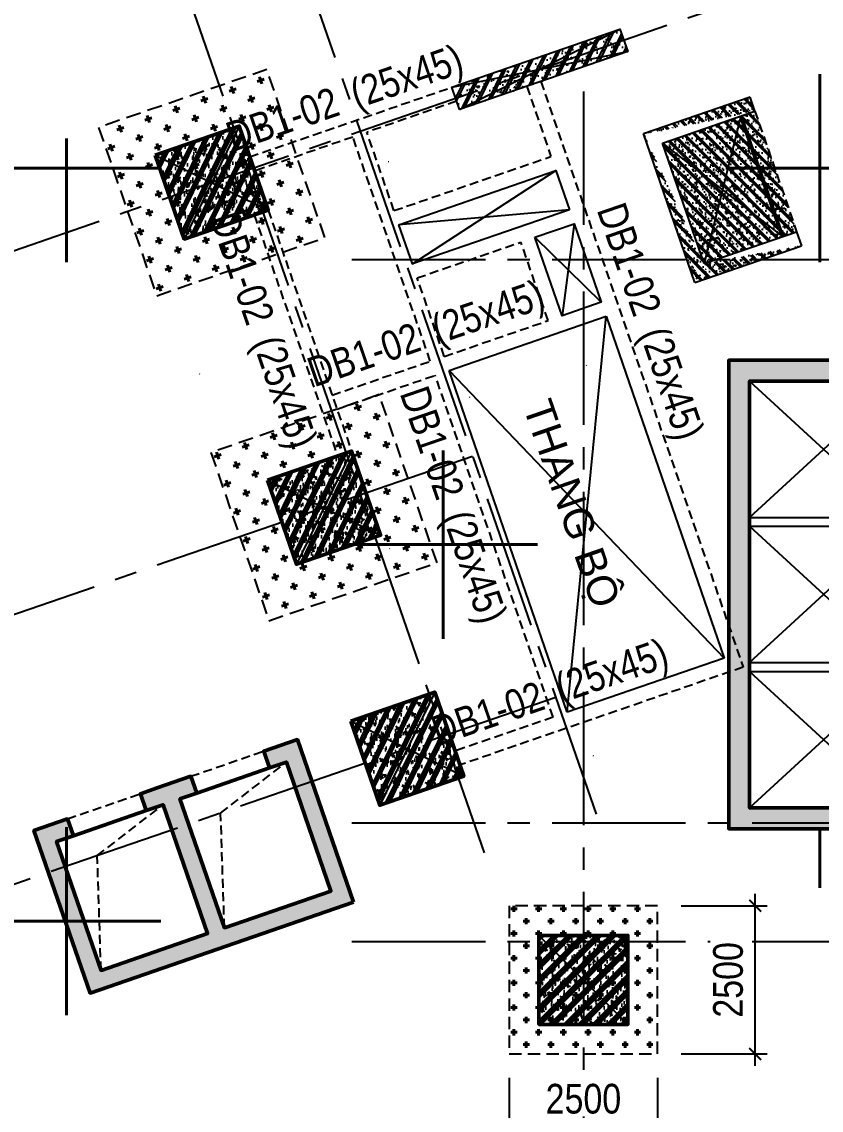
# Model space of a CAD drawing. Header units: millimetres. Extents: x -80883 to 1373228, y -532110 to 182357.
# Drawn here: x 1098787 to 1112264, y -335846 to -317488 of the extents above; entities that cross this region are included whole.
import ezdxf
from ezdxf.enums import TextEntityAlignment as Align
from ezdxf.xclip import XClip

# ---------------------------------------------------------------- set-up
doc = ezdxf.new("R2010")
doc.units = ezdxf.units.MM
doc.header["$LTSCALE"] = 100
doc.header["$XCLIPFRAME"] = 0
doc.header["$PDMODE"] = 32
doc.header["$PDSIZE"] = 2.5
for name, pattern in [('CENTER2', [1.125, 0.75, -0.125, 0.125, -0.125]), ('DASHED', [4.5, 3, -1.5]), ('HIDDEN', [0.375, 0.25, -0.125])]:
    doc.linetypes.add(name, pattern=pattern)
for name, color, linetype, lineweight in [('0-Hatch', 250, 'Continuous', 40), ('ccu12-Tencaukien', 9, 'Continuous', 15), ('KT-Net cot vach', 6, 'Continuous', 50), ('ST_MBDV Cot vach 220805$0$Xref_ST_MBDV Cot vach 30.7.2022$0$KT-Net cot vach', 6, 'Continuous', 50)]:
    doc.layers.add(name, color=color, linetype=linetype, lineweight=lineweight)
for name, color, linetype in [('0-khuat', 3, 'HIDDEN'), ('ccu11-Khuat', 9, 'DASHED'), ('ccu11-Manh', 8, 'Continuous'), ('ccu11-Thay', 7, 'Continuous'), ('ccu12-Manh', 8, 'Continuous'), ('ccu12-Text', 31, 'Continuous'), ('ccu12-Truc', 13, 'CENTER2'), ('KC2-DIM', 251, 'Continuous'), ('KT-Hatch', 251, 'Continuous'), ('xref.asix of  podium$0$xref.asix of  podium$0$Xref_ST_MBDV Cot vach 30.7.2022$0$KT-Net cot vach', 6, 'Continuous'), ('Xref_ST_MBDV Cot vach 30.7.2022$0$KT-Net cot vach', 6, 'Continuous'), ('Xref_ST_MBDV Cot vach 30.7.2022$0$Xref_ST_MBDV Cot vach 30.7.2022|Xref_ST_MBDV Cot vach 30.7.2022|Xref_ST_MBDV Cot vach 30.7.2022|Xref_ST_MBDV Cot vach 30.7.2022|A-WALL-PATT', 251, 'Continuous'), ('Xref_ST_MBDV Cot vach 30.7.2022|Xref_ST_MBDV Cot vach 30.7.2022|Xref_ST_MBDV Cot vach 30.7.2022|Xref_ST_MBDV Cot vach 30.7.2022|KC-Betong', 6, 'Continuous')]:
    doc.layers.add(name, color=color, linetype=linetype)
doc.styles.add('Arial', font='arial.ttf', dxfattribs={"width": 0.7})
doc.styles.add('Arial Narrow', font='ARIALN.TTF')
doc.dimstyles.new('ccu12-200', dxfattribs={"dimscale": 200, "dimtxt": 2.5, "dimasz": 1, "dimexe": 1, "dimexo": 2, "dimgap": 1, "dimtad": 1, "dimdec": 0, "dimrnd": 5, "dimdsep": 46, "dimtxsty": 'Arial Narrow', "dimblk": 'ARCHTICK', "dimcen": -1, "dimdle": 1, "dimclrd": 256, "dimclre": 256, "dimclrt": 3, "dimadec": 0, "dimazin": 2, "dimtfac": 0.1, "dimtdec": 0, "dimtmove": 0, "dimatfit": 1, "dimldrblk": 'ARCHTICK', "dimfxl": 1, "dimtvp": 0.8333333333333334, "dimtolj": 1, "dimtzin": 12, "dimarcsym": 0})

# ---------------------------------------------------------------- blocks, each defined once
blk = doc.blocks.new('MC3000X3000')
at = {"layer": '0-Hatch', "ltscale": 2}
h = blk.add_hatch(dxfattribs=at)
h.set_pattern_fill('CROSS', color=256, scale=1000, style=0)
h.set_pattern_definition([(360, (0, -4.656612873077393e-10), (250, 250), [125, -375]), (90, (62.5, -62.50000000046566), (-250, 250), [125, -375])])
h.paths.add_polyline_path([(7876789.000000002, 1547059), (7876789.000000002, 1550059), (7873789.000000002, 1550059), (7873789.000000002, 1547059)])
at = {"layer": '0-khuat', "ltscale": 10}
blk.add_lwpolyline([(7873789.000000002, 1547059), (7876789.000000002, 1547059), (7876789.000000002, 1550059), (7873789.000000002, 1550059)], close=True, dxfattribs=at)
blk = doc.blocks.new('MBKC-B1-PN')
at = {"layer": '0-Hatch', "ltscale": 2}
h = blk.add_hatch(dxfattribs=at)
h.set_pattern_fill('CROSS', color=256, scale=1000, angle=90.00000000000001, style=0)
h.set_pattern_definition([(90, (-894364.7616369408, 300749.4537652719), (-6350.000000000002, 6350), [3175, -9525.000000000002]), (180, (-892777.2616369408, 302336.9537652719), (-6350, -6350.000000000002), [3175, -9525.000000000002])])
h.paths.add_polyline_path([(44970.57265213598, -15576.86343265424), (64016.33649875247, -9001.349103040586), (65302.47815265995, -12726.61666239559), (73786.80464420305, -12726.61666239559), (73786.804644207, -25676.61616688932), (62786.8044734241, -25676.61616688932), (62786.8044734241, -28976.61616601376), (49596.80166034354, -28976.61616601376)])
at = {"layer": 'ccu11-Khuat', "ltscale": 0.5}
for p, q in [((60318.52391935932, -12076.47666981694), (63728.83917381521, -21954.34412229032)), ((55414.48408806394, -13346.46135400928), (58817.38555967016, -12171.61598851293)), ((60082.21131769614, -12158.06315334846), (60490.14381008572, -13339.62637807324)), ((58455.62933278154, -16792.63209687348), (57150.25240883091, -13011.65016018646)), ((57843.44267022377, -14253.39499005955), (57386.56410217751, -12930.06104574463)), ((55724.49943664507, -14244.41142636875), (57127.7869533773, -18308.98817498388)), ((55488.1868349826, -14325.99790990353), (56891.47435171483, -18390.57465851866)), ((58691.94193444448, -16711.04561333871), (58235.05779252294, -15387.69548189815)), ((58691.94193444448, -16711.04561333865), (60440.65520218294, -16107.30562985205)), ((56801.44092852389, -17363.73754811886), (58455.62933278177, -16792.63209687348)), ((56883.02741205483, -17600.05014978256), (58537.21581631643, -17028.94469853595)), ((60527.92634833697, -22794.97310328617), (58537.21581631666, -17028.94469853595)), ((63728.83917381521, -21954.34412229032), (58955.32442751713, -23602.39115622686)), ((60527.92634833697, -22794.97310328617), (58873.7379439862, -23366.07855456317))]:
    blk.add_line(p, q, dxfattribs=at)
for points in [[(58898.96159434132, -12407.88979673793), (57386.56410217751, -12930.06104574457)], [(57150.25240883091, -13011.65016018646), (55496.07320250059, -13582.77304734121)], [(57843.44268598221, -14253.39498461894), (60490.14381040726, -13339.62637796224)]]:
    blk.add_lwpolyline(points, dxfattribs=at)
at = {"layer": 'ccu11-Khuat', "ltscale": 0.5, "elevation": 1.657997072967987e-10}
for points in [[(58235.05779252294, -15387.69548189815), (59983.77106026141, -14783.95549841167)], [(60440.65520218294, -16107.305629852), (59983.77106026141, -14783.95549841167)]]:
    blk.add_lwpolyline(points, dxfattribs=at)
at = {"layer": 'ccu11-Thay'}
for p, q in [((58773.5284179789, -16947.35821500118), (61420.2295565973, -16033.58959941217)), ((61420.2295565973, -16033.58959941217), (63410.94008861808, -21799.61800416262)), ((60764.23894999921, -22713.3866197514), (58773.5284179789, -16947.35821500118)), ((63410.94008861808, -21799.61800416262), (60764.23894999921, -22713.3866197514))]:
    blk.add_line(p, q, dxfattribs=at)
at = {"layer": 'ccu11-Thay', "ltscale": 0.5}
blk.add_lwpolyline([(60800.17244760646, -14237.61426464707), (58153.47130898805, -15151.38288023579), (57925.02916919533, -14489.70758639235), (60571.73029362038, -13575.93897973566)], close=True, dxfattribs=at)
at = {"layer": 'ccu11-Thay', "elevation": 1.657997072967987e-10}
blk.add_lwpolyline([(60220.08366192365, -14702.36901487695), (60881.75893114111, -14473.92686630943), (61338.64307306265, -15797.27699774975), (60676.96780384518, -16025.71914631728)], close=True, dxfattribs=at)
at = {"layer": 'ccu12-Manh', "ltscale": 0.5}
for p, q in [((58153.47130898805, -15151.38288023579), (60571.73029362038, -13575.93897973566)), ((60800.17244760646, -14237.61426464707), (57925.02916919533, -14489.70758639235)), ((60881.75893114111, -14473.92686630943), (60676.96780384518, -16025.71914631728)), ((60220.08366192365, -14702.36901487695), (61338.64307306265, -15797.27699774975))]:
    blk.add_line(p, q, dxfattribs=at)
blk.add_lwpolyline([(60764.2387962034, -22713.38612424285), (61420.2295565973, -16033.58959941217)], dxfattribs=at)
at = {"layer": 'ccu12-Manh', "ltscale": 0.5, "elevation": 1.657997072967987e-10}
blk.add_lwpolyline([(58773.52843341604, -16947.35820967151), (63410.94008861808, -21799.61800416262)], dxfattribs=at)
at = {"layer": '0-khuat', "linetype": 'HIDDEN', "ltscale": 10, "rotation": 109.0471379539969}
for p in [(4088615.372785043, -6952534.429600818), (4090508.176760036, -6958016.882802831)]:
    blk.add_blockref('MC3000X3000', p, dxfattribs=at)
at = {"layer": '0-khuat', "linetype": 'HIDDEN', "ltscale": 10, "xscale": 0.8333333333333381, "yscale": 0.8333333333333381, "zscale": 0.8333333333333381, "rotation": 90}
blk.add_blockref('MC3000X3000', (1351502.637806321, -6589967.449499433), dxfattribs=at)
blk = doc.blocks.new('Xref_ST_MBDV Cot vach 30.7.2022$0$Tuong Vay01-flat-1')
at = {"layer": 'Xref_ST_MBDV Cot vach 30.7.2022$0$Xref_ST_MBDV Cot vach 30.7.2022|Xref_ST_MBDV Cot vach 30.7.2022|Xref_ST_MBDV Cot vach 30.7.2022|Xref_ST_MBDV Cot vach 30.7.2022|A-WALL-PATT'}
h = blk.add_hatch(dxfattribs=at)
h.set_pattern_fill('ACET-2D-VATLIEU04', color=256, scale=50, pattern_type=2)
h.set_pattern_definition([(49.99999999999999, (-11139561.83942936, -1407213.44759845), (-225.902473859489, 189.5546824974008), [37.49999998626113, -412.4999998488724]), (355, (-11139561.83942936, -1407213.44759845), (32.12721218541265, 367.2157156157773), [29.99999999490911, -329.9999999440002]), (100.4514, (-11139531.95358936, -1407216.06226845), (-341.2315265778452, -62.9441868767608), [31.87009499667636, -350.57105596344]), (46.18420000000001, (-11139561.83942936, -1407113.44759845), (-319.1804974675179, 306.2520974436775), [56.24999996954708, -618.749999665018]), (96.6356, (-11139517.37105686, -1407120.34425195), (-516.9959221575409, -60.14402179722674), [47.80514400473094, -525.8565000520404]), (351.1842, (-11139561.83942936, -1407113.44759845), (84.74077420309186, 546.3954293043353), [45.00000000792112, -495.0000000871323]), (21, (-11139511.83942936, -1407138.44759845), (-105.6808218676597, 275.3079533968121), [37.49999999934682, -412.499999992815]), (326.0000000000001, (-11139511.83942936, -1407138.44759845), (206.1288045682013, 305.5985201385338), [30.00000001746614, -330.0000001921275]), (71.4514, (-11139486.96831286, -1407155.22340145), (-328.9637652803212, 110.3801005582791), [31.87009499870726, -350.5710559857798]), (37.50000000000001, (-11139561.83942936, -1407213.44759845), (-78.13452938385308, 101.8269011885859), [0, -325.9999998517854, 0, -334.9999998476936, 0, -331.2499998493985]), (7.499999999999999, (-11139561.83942936, -1407213.44759845), (-23.27934638224542, 176.8241910238285), [0, -191.0000000278261, 0, -318.5000000464012, 0, -126.2500000183929]), (327.5, (-11139673.33942936, -1407213.44759845), (71.94441751949489, 112.9301145330537), [0, -125.0000000614986, 0, -390.0000001918756, 0, -517.5000002546042]), (317.5, (-11139723.33942936, -1407213.44759845), (158.0205495897681, 172.4491691102739), [0, -162.4999999478019, 0, -258.9999999168043, 0, -367.4999998819521]), (45, (-11139561.83942936, -1407213.44759845), (-150.2601910028607, 150.2601910026278), []), (45, (-11139561.83942936, -1407152.19759845), (-150.2601910028607, 150.2601910026278), [])])
h.paths.add_polyline_path([(-82665.42454257607, -118500.0088302612), (-81837.41861176863, -121132.0343658989), (-80902.71611081436, -123728.0834242017), (-79862.87874617614, -126283.8385967175), (-78719.63840653747, -128795.0430432414), (-77474.89874527603, -131257.5152608277), (-76130.7324262727, -133667.1548922951), (-74689.37767251953, -136019.9495540815), (-73153.2345392555, -138311.981517314), (-71524.86091735773, -140539.4342316107), (-69806.96827445179, -142698.5986796832), (-68002.4171395041, -144785.8795539467), (-66114.21234000102, -146797.8012427511), (-64145.497998368, -148731.0136179249), (-62099.55229647644, -150582.2976132843), (-59979.78201714717, -152348.5705846979), (-57789.71687134914, -154026.8914431464), (-55533.00362077914, -155614.4655520306), (-53213.40000534989, -157108.6493807235), (-50834.76848621853, -158506.954906286), (-48401.06981415115, -159807.0537564463), (-45916.35643433966, -161006.7810866404), (-43384.76573854871, -162104.1391847725), (-40810.51317570359, -163097.3007977149), (-38197.88523275405, -163984.6121738681), (-35551.23229684308, -164764.5958169776), (-32874.96141154505, -165435.9529462866), (-30173.5289383363, -165997.5656592443), (-27451.44813587703, -166448.4963081502), (-24701.85157574899, -166789.3238736566), (-4396.734290909022, -168938.2567786218), (36420.01678077132, -167648.2249503911), (41836.4863632936, -160718.6374020646), (12445.38596707024, -24367.66042796941), (8472.910947457654, -9248.974452903174), (-4718.707271176856, -5521.400683149928), (-10557.45827306993, -9946.818014640827), (-34021.18647153303, -27848.24941525888), (-39776.65152562223, -32008.57135346811), (-41248.85870469548, -35293.77142358455), (-45787.31564925052, -38574.38242801698), (-49368.4870454669, -38942.00303377653), (-57644.18705056235, -44924.06981060421), (-59844.65461433306, -46601.45355761005), (-61968.93197572604, -48362.30333496258), (-64019.60134904832, -50208.3517090485), (-65993.2459566202, -52136.53199238679), (-67886.59205765836, -54143.61763671576), (-69696.47008413821, -56226.27801198442), (-71419.8706161473, -58381.05012253253), (-73053.93764149398, -60604.33085121214), (-74595.93274202198, -62892.42844269238), (-76043.29574720934, -65241.53179885377), (-77393.615911806, -67647.72832025355), (-78644.64476583898, -70107.01135663176), (-79794.29917307012, -72615.28586126259), (-80840.66479975358, -75168.37520986283), (-81781.99930225872, -77762.02815519366), (-82616.73522835784, -80391.9259061541), (-83343.48262714595, -83053.68931881292), (-83961.03136360087, -85742.88618860021), (-84468.3531336058, -88455.03863057657), (-84864.60300002433, -91185.62932156771), (-85149.1148865223, -93930.11565387133), (-85321.41487544402, -96683.60341540864), (-85381.30445068702, -99529.50948559865), (-85328.50406530127, -102200.8374458619), (-85163.21024433896, -104955.3926120612), (-84885.69993967563, -107700.5945179402), (-84496.42936686985, -110432.1923394061), (-83996.04728951491, -113145.6335586284), (-83385.3738030456, -115836.3975027683)], flags=16)
h.paths.add_polyline_path([(-83625.45879450254, -118780.6341908188), (-82785.20518665202, -121451.592054751), (-81836.67593448795, -124086.0436255364), (-80781.45706173405, -126679.6041032514), (-79621.30565389246, -129227.9548506811), (-78358.15352366865, -131726.8525110248), (-76994.10399421491, -134172.1360737709), (-75531.42839684151, -136559.7338032422), (-73972.56228888594, -138885.6700187323), (-72320.10139823705, -141146.0717144171), (-70576.79730102606, -143337.1750085717), (-68745.55283991061, -145455.3314108832), (-66829.41729043424, -147497.0138977058), (-64831.58128353581, -149458.8227850739), (-62755.37149274349, -151337.4913895966), (-60604.24509477988, -153129.8914679771), (-58381.7840128839, -154833.0384259534), (-56091.68895242736, -156444.0962880657), (-53737.77323871478, -157960.3824199464), (-51323.95646727085, -159379.3719952791), (-48854.25797718205, -160698.7021999834), (-46332.79015832208, -161916.1761666269), (-43763.75160367042, -163029.7666325136), (-41151.42011806555, -164037.6193153583), (-38500.14559506811, -164938.0560009221), (-35814.34277378954, -165729.5773374715), (-33098.48388773762, -166410.8653324069), (-30357.09121792205, -166980.7855469028), (-27594.72956264392, -167438.3889849058), (-24815.98988816142, -167782.8289991841), (-4433.735052675009, -169939.9255319908), (36919.56229590811, -168632.9359166666), (42912.68845487945, -160965.5998827359), (13418.22973546013, -24135.12373521132), (9294.838300889242, -8442.070929647249), (-4925.935208282433, -4423.687328800617), (-11162.76267831214, -9150.82235655561), (-34617.47974592447, -27045.37879939191), (-40579.63196872547, -31355.10398377781), (-42051.83914779872, -34640.30405389448), (-46155.98199344426, -37606.97231750819), (-49737.15338966064, -37974.59292326774), (-58240.31235744618, -44121.0777798905), (-60467.11885703541, -45818.53930653841), (-62622.81900685839, -47605.43596977205), (-64703.8232677374, -49478.79233927629), (-66706.66158131324, -51435.49383058609), (-68628.013630962, -53472.26783320424), (-70464.66541309468, -55585.73726807744), (-72213.55809716694, -57772.38228180911), (-73871.79587351345, -60028.54927773564), (-75436.60120790266, -62350.49395546387), (-76905.37393212318, -64734.34577669739), (-78275.66833624989, -67176.13529814105), (-79545.20269040763, -69671.7966022063), (-80711.86304414831, -72217.17406733404), (-81773.70674647763, -74808.02928769216), (-82728.96568063274, -77440.04813065287), (-83576.04920824617, -80108.84792049509), (-84313.5468179807, -82809.98473610263), (-84940.23047422245, -85538.9608107484), (-85455.05666192248, -88291.23202148662), (-85857.16812421381, -91062.21545574092), (-86145.88844638877, -93847.29761108034), (-86320.75738810934, -96641.83923533), (-86381.51240370423, -99528.87035845965), (-86327.91179009154, -102240.684236032), (-86160.19218073785, -105035.6641918905), (-85878.57688103244, -107821.473743778), (-85483.548480995, -110593.4755141111), (-84975.76463904232, -113347.0545681345), (-84356.0573821161, -116077.6233250971)])
blk = doc.blocks.new('Grid-ST-flat-3')
at = {"layer": 'ccu12-Truc', "ltscale": 30}
for p, q in [((354060.2251921427, -35261.67722702224), (370215.9049475128, -82056.07930523856)), ((352169.7243788354, -35914.36909527634), (368325.4041342058, -82708.77117349271)), ((377787.2916931123, -66547.80383867014), (314639.5431473439, -88349.44587364572)), ((369999.3874795341, -69862.92378625314), (369999.3874795341, -104409.5824195731)), ((366096.2468389631, -72696.27186137123), (425824.0468604062, -72696.27186137007)), ((368131.1051668772, -76017.52440288517), (316532.3495662729, -93831.89823189395)), ((369534.392683656, -80082.1011514843), (317935.6370837544, -97896.47498025041)), ((366096.2468389794, -82196.27186137065), (425824.0468603973, -82196.27186136972)), ((366096.2468389806, -84196.27186137141), (425824.046860399, -84196.27186136867))]:
    blk.add_line(p, q, dxfattribs=at)
blk = doc.blocks.new('LOI-B2-T1-PN')
at = {"layer": 'KT-Hatch'}
h = blk.add_hatch(dxfattribs=at)
h.set_pattern_fill('BTCT', color=256, scale=30)
h.set_pattern_definition([(49.99999999999999, (106559.8543703831, -42147.03074568097), (215.178054780226, -18.82564049477853), [22.5, -247.5]), (355, (106559.8543703831, -42147.03074568097), (-41.6254000839, 225.6576401100035), [18, -198]), (100.4514, (106577.7858743831, -42148.59954768099), (173.5528145142065, 206.8318626182861), [19.122057, -210.3426336]), (46.18420000000001, (106559.8543703831, -42087.03074568097), (320.1723145876933, -49.65570429870542), [33.75, -371.25]), (96.6356, (106586.535393883, -42091.16873778094), (280.398811664611, 292.2353612701325), [28.6830864, -315.5139]), (351.1842, (106559.8543703831, -42087.03074568097), (280.3985835400882, 292.2355802775974), [27, -297]), (21, (106589.8543703831, -42102.03074568097), (179.0721156355385, -120.7856671996016), [22.5, -247.5]), (326.0000000000001, (106589.8543703831, -42102.03074568097), (72.99459957647451, 217.5450135140559), [18, -198]), (71.4514, (106604.7770402832, -42112.09622748097), (252.066788574447, 96.75914901298572), [19.122057, -210.3426336]), (37.50000000000001, (106559.8543703831, -42147.03074568097), (3.647956595187201, 99.86815614939344), [0, -195.6, 0, -201, 0, -198.75]), (7.499999999999999, (106559.8543703831, -42147.03074568097), (78.92086123264458, 118.3235135647081), [0, -114.6, 0, -191.1, 0, -75.75]), (327.5, (106492.9543703832, -42147.03074568097), (160.1467308517227, -6.766461520313927), [0, -75, 0, -234, 0, -310.5]), (317.5, (106462.9543703832, -42147.03074568097), (174.9558508027159, 30.03149469969532), [0, -97.5, 0, -155.4, 0, -220.5]), (45, (106559.8543703831, -42147.03074568097), (-79.5495128834866, 79.5495128834866), []), (45, (106612.8873788831, -42147.03074568097), (-79.5495128834866, 79.5495128834866), [])])
h.paths.add_polyline_path([(69636.80449040607, -22526.61616688792), (69936.80449040653, -22526.61616688792), (69936.80449040653, -21376.61616688804), (69636.80449040607, -21376.61616688804)], flags=17)
h.paths.add_polyline_path([(69936.8044904056, -18926.61616688804), (69636.80449040513, -18926.61616688804), (69636.80449040513, -20076.61616688792), (69936.8044904056, -20076.61616688792)], flags=17)
h.paths.add_polyline_path([(69636.80449040467, -17626.6161668881), (69936.80449040467, -17626.61616688792), (69936.80449040467, -17126.61616688786), (72436.8044904084, -17126.61616688699), (72436.80449041072, -24326.61616688705), (69936.804490407, -24326.61616688786), (69936.804490407, -23826.61616688798), (69636.804490407, -23826.61616688804), (69636.80449040746, -24676.61616688804), (72786.80449041119, -24676.61616688699), (72786.80449040746, -13976.61616688693), (69636.80449040374, -13976.61616688804), (69636.80449040374, -14901.61616688716), (69936.80449040374, -14901.61616688705), (69936.80449040374, -14326.6161668881), (72436.80449040746, -14326.61616688705), (72436.8044904084, -16776.61616688705), (69936.80449040467, -16776.61616688792), (69936.8044904042, -16201.61616688705), (69636.80449040374, -16201.61616688722)])
h.paths.add_polyline_path([(66336.804490407, -24326.6161668892), (63836.804490407, -24326.61616689002), (63836.80449040467, -17126.61616689002), (66336.80449040467, -17126.6161668892), (66336.80449040467, -17626.6161668881), (66636.80449040467, -17626.61616688798), (66636.80449040467, -16776.61616688909), (63486.80449040467, -16776.61616689019), (63486.804490407, -24676.61616689013), (66636.80449040746, -24676.61616688909), (66636.804490407, -23826.61616688792), (66336.804490407, -23826.61616688804)])
h.paths.add_polyline_path([(66336.80449040607, -22526.61616688786), (66636.80449040653, -22526.61616688786), (66636.80449040653, -21376.61616688798), (66336.80449040607, -21376.61616688798)], flags=17)
h.paths.add_polyline_path([(66336.80449040467, -20076.61616688792), (66636.8044904056, -20076.61616688792), (66636.8044904056, -18926.61616688792), (66336.80449040467, -18926.61616688792)], flags=17)
at = {"ltscale": 0.5}
for points in [[(63836.8044904056, -19426.61616689002), (66336.80449040467, -19426.61616688914)], [(63836.8044904049, -19576.61616688996), (66336.8044904042, -19576.61616688914)], [(63836.8044904063, -21876.61616688996), (66336.8044904056, -21876.61616688914)], [(63836.8044904056, -22026.61616688996), (66336.80449040513, -22026.61616688914)]]:
    blk.add_lwpolyline(points, dxfattribs=at)
at = {"layer": 'ccu12-Manh', "ltscale": 0.5}
for points in [[(63836.80449040467, -17126.61616689002), (66336.80449040467, -19426.61616688914)], [(63836.80449040537, -19426.61616688996), (66336.80449040467, -17126.6161668892)], [(63836.80449040537, -19576.61616688996), (66336.80449040537, -21876.61616688909)], [(63836.80449040607, -21876.6161668899), (66336.80449040537, -19576.61616688914)], [(63836.80449040513, -22026.61616688996), (66336.80449040513, -24326.61616688909)], [(63836.80449040583, -24326.6161668899), (66336.80449040513, -22026.61616688914)]]:
    blk.add_lwpolyline(points, dxfattribs=at)
at = {"layer": 'ST_MBDV Cot vach 220805$0$Xref_ST_MBDV Cot vach 30.7.2022$0$KT-Net cot vach'}
blk.add_lwpolyline([(66636.80449040467, -17626.61616688798), (66636.80449040467, -16776.61616688909), (63486.80449040467, -16776.61616689019), (63486.804490407, -24676.61616689013), (66636.80449040746, -24676.61616688909), (66636.804490407, -23826.61616688792), (66336.804490407, -23826.61616688804), (66336.804490407, -24326.6161668892), (63836.804490407, -24326.61616689002), (63836.80449040467, -17126.61616689002), (66336.80449040467, -17126.6161668892), (66336.80449040467, -17626.6161668881)], close=True, dxfattribs=at)
blk = doc.blocks.new('*U150')
h = blk.add_hatch()
h.set_pattern_fill('VATLIEU04', color=250, scale=40, style=0, pattern_type=2)
h.set_pattern_definition([(49.99999999999999, (-549.9999999999709, 3049.999999999996), (286.9040730403014, -25.10085399303804), [30, -330]), (355, (-549.9999999999709, 3049.999999999996), (-55.50053344520001, 300.8768534800047), [24, -264]), (100.4514, (-526.0913279999709, 3047.908263999996), (231.4037526856086, 275.7758168243814), [25.496076, -280.4568448]), (46.18420000000001, (-549.9999999999709, 3129.999999999996), (426.8964194502578, -66.20760573160723), [45, -495]), (96.6356, (-514.4253019999708, 3124.482677199996), (373.8650822194813, 389.6471483601767), [38.2441152, -420.6852]), (351.1842, (-549.9999999999709, 3129.999999999996), (373.8647780534509, 389.6474403701299), [36, -396]), (21, (-509.9999999999709, 3109.999999999996), (238.7628208473847, -161.0475562661355), [30, -330]), (326.0000000000001, (-509.9999999999709, 3109.999999999996), (97.32613276863269, 290.0600180187412), [24, -264]), (71.4514, (-490.1031067999709, 3096.579357599996), (336.089051432596, 129.012198683981), [25.496076, -280.4568448]), (37.50000000000001, (-549.9999999999709, 3049.999999999996), (4.863942126916267, 133.1575415325246), [0, -260.8, 0, -268, 0, -265]), (7.499999999999999, (-549.9999999999709, 3049.999999999996), (105.2278149768594, 157.7646847529441), [0, -152.8, 0, -254.8, 0, -101]), (327.5, (-639.1999999999709, 3049.999999999996), (213.5289744689636, -9.021948693751902), [0, -100, 0, -312, 0, -414]), (317.5, (-679.1999999999709, 3049.999999999996), (233.2744677369545, 40.04199293292709), [0, -130, 0, -207.2, 0, -294]), (45, (-549.9999999999709, 3049.999999999996), (-120.2081528017131, 120.2081528017131), []), (45, (-549.9999999999709, 3098.999999999996), (-120.2081528017131, 120.2081528017131), [])])
h.paths.add_polyline_path([(-475, -474.9999999999998), (-75, -475.0000000000038), (-74.9999999999709, 2524.999999999996), (-474.9999999999709, 2525)])
at = {"color": 6, "ltscale": 0.25}
blk.add_lwpolyline([(-475, -474.9999999999998), (-75, -475.0000000000038), (-74.9999999999709, 2524.999999999996), (-474.9999999999709, 2525)], close=True, dxfattribs=at)
at = {"layer": 'Defpoints', "linetype": 'ByBlock', "ltscale": 30}
for p, q in [((-75, -475.0000000000038), (-474.9999999999709, 2525)), ((-475, -474.9999999999998), (-74.9999999999709, 2524.999999999996))]:
    blk.add_line(p, q, dxfattribs=at)
blk = doc.blocks.new('*U151')
h = blk.add_hatch()
h.set_pattern_fill('VATLIEU04', color=250, scale=40, style=0, pattern_type=2)
h.set_pattern_definition([(49.99999999999999, (550, -550), (286.9040730403014, -25.10085399303804), [30, -330]), (355, (550, -550), (-55.50053344520001, 300.8768534800047), [24, -264]), (100.4514, (573.908672, -552.091736), (231.4037526856086, 275.7758168243814), [25.496076, -280.4568448]), (46.18420000000001, (550, -470), (426.8964194502578, -66.20760573160723), [45, -495]), (96.6356, (585.574698, -475.5173228), (373.8650822194813, 389.6471483601767), [38.2441152, -420.6852]), (351.1842, (550, -470), (373.8647780534509, 389.6474403701299), [36, -396]), (21, (590, -490), (238.7628208473847, -161.0475562661355), [30, -330]), (326.0000000000001, (590, -490), (97.32613276863269, 290.0600180187412), [24, -264]), (71.4514, (609.8968932, -503.4206424), (336.089051432596, 129.012198683981), [25.496076, -280.4568448]), (37.50000000000001, (550, -550), (4.863942126916267, 133.1575415325246), [0, -260.8, 0, -268, 0, -265]), (7.499999999999999, (550, -550), (105.2278149768594, 157.7646847529441), [0, -152.8, 0, -254.8, 0, -101]), (327.5, (460.8, -550), (213.5289744689636, -9.021948693751902), [0, -100, 0, -312, 0, -414]), (317.5, (420.8, -550), (233.2744677369545, 40.04199293292709), [0, -130, 0, -207.2, 0, -294]), (45, (550, -550), (-120.2081528017131, 120.2081528017131), []), (45, (550, -501), (-120.2081528017131, 120.2081528017131), [])])
h.paths.add_polyline_path([(-475, 475), (1025, 475), (1025, -1025), (-475, -1025)])
at = {"color": 6, "ltscale": 0.25}
blk.add_lwpolyline([(-475, 475), (1025, 475), (1025, -1025), (-475, -1025)], close=True, dxfattribs=at)
at = {"layer": 'Defpoints', "linetype": 'ByBlock', "ltscale": 30}
for p, q in [((1025, 475), (-475, -1025)), ((-475, 475), (1025, -1025))]:
    blk.add_line(p, q, dxfattribs=at)
blk = doc.blocks.new('MBDV-B1-T1-PN')
at = {"layer": 'KT-Net cot vach', "rotation": 19.04713795399666}
for p in [(54421.11339610536, -13610.03426996863), (56313.91916608065, -19092.48685226683), (57717.20733091282, -23157.06337712682)]:
    blk.add_blockref('*U151', p, dxfattribs=at)
at = {"layer": 'KT-Net cot vach'}
blk.add_blockref('*U151', (60761.8044734241, -26951.6161660137), dxfattribs=at)
at = {"layer": 'Xref_ST_MBDV Cot vach 30.7.2022|Xref_ST_MBDV Cot vach 30.7.2022|Xref_ST_MBDV Cot vach 30.7.2022|Xref_ST_MBDV Cot vach 30.7.2022|KC-Betong', "linetype": 'ByBlock', "xscale": -0.9999999999999989, "rotation": 289.0471379532163}
blk.add_blockref('*U150', (59241.89047800889, -11945.67000419629), dxfattribs=at)
blk = doc.blocks.new('LOI-KD-PN')
at = {"layer": 'KT-Hatch'}
h = blk.add_hatch(dxfattribs=at)
h.set_pattern_fill('BTCT', color=256, scale=40, angle=-70.9528620460035)
h.set_pattern_definition([(339.0471379539965, (-24774.25365491607, -32828.61595608917), (69.90338528047701, -279.3877533547662), [29.99999999999987, -329.999999999998]), (284.0471379539965, (-24774.25365491607, -32828.61595608917), (266.2915946709811, 150.6518396180941), [23.99999999999998, -263.9999999999996]), (29.49853795399646, (-24768.42837132257, -32851.89826755854), (336.1948768307957, -128.7361747717526), [25.49607599999999, -280.4568447999998]), (335.2313379539966, (-24698.63362238393, -32802.50828135805), (76.73314454503657, -425.1305970221304), [45, -495]), (25.6827379539964, (-24692.23921595374, -32837.93583497207), (490.3234749361438, -226.2363583837528), [38.24411519999997, -420.6851999999998]), (280.2313379539964, (-24698.63362238393, -32802.50828135805), (490.3236516953235, -226.2359755744279), [35.99999999999994, -395.9999999999995]), (310.0471379539965, (-24704.4847931515, -32846.8452163068), (-74.31099224333833, -278.2478686892407), [30, -330]), (255.0471379539965, (-24704.4847931515, -32846.8452163068), (305.9413376994765, 2.662340959559032), [24, -264]), (0.4985379539964838, (-24710.67739063944, -32870.03253477591), (231.6301287124563, -275.5857060422185), [25.496076, -280.4568447999999]), (326.5471379539965, (-24774.25365491607, -32828.61595608917), (127.4545480190627, 38.85777900570818), [0, -260.7999999999999, 0, -267.9999999999999, 0, -264.9999999999999]), (296.5471379539965, (-24774.25365491607, -32828.61595608917), (183.4678019936752, -47.98077147784922), [0, -152.8, 0, -254.8, 0, -101]), (256.5471379539965, (-24803.36371224117, -32744.29961981607), (61.15631196729443, -204.7826262224386), [0, -99.99999999999955, 0, -311.9999999999982, 0, -413.9999999999982]), (246.5471379539965, (-24816.41754960665, -32706.48960355006), (113.9778841873155, -207.4352439007965), [0, -129.9999999999991, 0, -207.1999999999991, 0, -293.9999999999983]), (334.0471379539965, (-24774.25365491607, -32828.61595608917), (65.64473241281162, 134.8731593255321), []), (334.0471379539965, (-24751.17751265038, -32895.45525322307), (65.64473241281162, 134.8731593255321), [])])
h.paths.add_polyline_path([(-6325.187296113232, -9137.721440407215), (-7271.590505116852, -6396.495261123753), (-7838.74074910651, -6592.302821607213), (-7740.836968864547, -6875.877943602041), (-7457.261846869951, -6777.974163360312), (-6706.666198349791, -8952.050098654), (-8502.64197098394, -9572.107373518229), (-9253.237619503634, -7398.0314382246), (-8969.662497509038, -7300.12765798287), (-9067.566277750535, -7016.552535988041), (-9634.716521740193, -7212.360096471501), (-9918.291643735254, -7310.26387671323), (-9820.387863493292, -7593.838998708001), (-9536.812741498696, -7495.935218466329), (-8786.217092978535, -9670.011153759959), (-10582.19286561268, -10290.06842862419), (-11332.78851413238, -8115.992493330559), (-11049.21339213778, -8018.08871308883), (-11147.11717237928, -7734.513591094001), (-11714.26741636894, -7930.321151577402), (-10767.86420736578, -10671.54733086075)])
at = {"layer": 'xref.asix of  podium$0$xref.asix of  podium$0$Xref_ST_MBDV Cot vach 30.7.2022$0$KT-Net cot vach'}
h = blk.add_hatch(dxfattribs=at)
h.set_pattern_fill('1BETONG2-BOP', color=250, scale=30, angle=1.959221683781526e-11, style=0, pattern_type=2)
h.set_pattern_definition([(50.0000000000196, (116462.5052077193, -202415.5971059241), (215.1780547802325, -18.82564049470495), [22.5, -247.5]), (355.0000000000196, (116462.5052077193, -202415.5971059241), (-41.62540008397717, 225.6576401099893), [18, -198]), (100.4514000000195, (116480.4367117193, -202417.1659079241), (173.5528145141357, 206.8318626183454), [19.122057, -210.3426336]), (46.18420000001959, (116462.5052077193, -202355.5971059241), (320.1723145877103, -49.65570429859594), [33.75, -371.25]), (96.63560000001934, (116489.1862312183, -202359.7350980242), (280.3988116645111, 292.2353612702284), [28.68308639999998, -315.5138999999996]), (351.1842000000196, (116462.5052077193, -202355.5971059241), (280.3985835399882, 292.2355802776933), [27, -297]), (21.00000000001959, (116492.5052077193, -202370.5971059241), (179.0721156355798, -120.7856671995404), [22.5, -247.5]), (226.0000000000196, (116492.5052077193, -202370.5971059241), (201.5646367418432, -109.6619427481084), [18, -198]), (71.4514000000196, (116507.427877618, -202380.6625877242), (252.0667885744139, 96.7591490130719), [19.122057, -210.3426336]), (67.5000000000196, (116462.5052077193, -202415.5971059241), (-46.77485499139181, 88.31233855206342), [0, -195.6, 0, -201, 0, -198.75]), (4.500000000019592, (116462.5052077193, -202415.5971059241), (85.00527716358108, 114.0309565615529), [0, -114.5999999999988, 0, -191.0999999999976, 0, -75.74999999999879]), (327.5000000000196, (116395.6052077189, -202415.5971059243), (160.146730851725, -6.766461520259165), [0, -74.99999999999879, 0, -233.9999999999976, 0, -310.4999999999952]), (317.5000000000196, (116365.6052077189, -202415.5971059243), (174.9558508027056, 30.03149469975515), [0, -97.5, 0, -155.4, 0, -220.5]), (315.0000000000196, (116462.5052077193, -202415.5971059241), (90.15611460125399, 90.15611460131564), []), (315.0000000000196, (116462.5052077193, -202378.8471059241), (90.15611460125399, 90.15611460131564), [])])
edge = h.paths.add_edge_path()
edge.add_line((360.6418855860829, 4437.403951028595), (-1435.29047197476, 3817.361773282057))
edge.add_line((442.2284024748951, 4201.091252757935), (-1117.40916496329, 3662.62930102367))
edge.add_line((-570.4991636015475, 1312.476543052355), (-1436.987392965704, 3822.231577460188))
edge.add_line((-415.7769247964025, 1630.374288916821), (-1117.409164961427, 3662.62930102367))
edge.add_line((-570.4991636015475, 1312.476543052355), (1225.447126176208, 1932.523638988845))
edge.add_line((-415.7769247964025, 1630.374288916821), (1143.860642641783, 2168.836240651086))
edge.add_line((1143.860642641783, 2168.836240651086), (1225.447126176208, 1932.523638988845))
edge.add_line((442.2284024748951, 4201.091252757935), (360.6418855860829, 4437.403951028595))
at = {"layer": 'Xref_ST_MBDV Cot vach 30.7.2022$0$KT-Net cot vach'}
h = blk.add_hatch(dxfattribs=at)
h.set_pattern_fill('1BETONG2-BOP', color=250, scale=30, angle=1.959221683781526e-11, style=0, pattern_type=2)
h.set_pattern_definition([(50.0000000000196, (116462.5052077183, -202415.5971059241), (215.1780547802325, -18.82564049470495), [22.5, -247.5]), (355.0000000000196, (116462.5052077183, -202415.5971059241), (-41.62540008397717, 225.6576401099893), [18, -198]), (100.4514000000195, (116480.4367117183, -202417.1659079241), (173.5528145141357, 206.8318626183454), [19.122057, -210.3426336]), (46.18420000001959, (116462.5052077183, -202355.5971059241), (320.1723145877103, -49.65570429859594), [33.75, -371.25]), (96.63560000001934, (116489.1862312183, -202359.7350980242), (280.3988116645111, 292.2353612702284), [28.68308639999998, -315.5138999999996]), (351.1842000000196, (116462.5052077183, -202355.5971059241), (280.3985835399882, 292.2355802776933), [27, -297]), (21.00000000001959, (116492.5052077183, -202370.5971059241), (179.0721156355798, -120.7856671995404), [22.5, -247.5]), (226.0000000000196, (116492.5052077183, -202370.5971059241), (201.5646367418432, -109.6619427481084), [18, -198]), (71.4514000000196, (116507.4278776185, -202380.6625877242), (252.0667885744139, 96.7591490130719), [19.122057, -210.3426336]), (67.5000000000196, (116462.5052077183, -202415.5971059241), (-46.77485499139181, 88.31233855206342), [0, -195.6, 0, -201, 0, -198.75]), (4.500000000019592, (116462.5052077183, -202415.5971059241), (85.00527716358108, 114.0309565615529), [0, -114.5999999999992, 0, -191.0999999999983, 0, -75.74999999999916]), (327.5000000000196, (116395.6052077184, -202415.5971059241), (160.146730851725, -6.766461520259165), [0, -74.99999999999916, 0, -233.9999999999983, 0, -310.4999999999966]), (317.5000000000196, (116365.6052077184, -202415.5971059241), (174.9558508027056, 30.03149469975515), [0, -97.5, 0, -155.4, 0, -220.5]), (315.0000000000196, (116462.5052077183, -202415.5971059241), (90.15611460125399, 90.15611460131564), []), (315.0000000000196, (116462.5052077183, -202378.8471059241), (90.15611460125399, 90.15611460131564), [])])
edge = h.paths.add_edge_path()
edge.add_line((360.6418855867814, 4437.403951028653), (-1435.290471974877, 3817.361773282173))
edge.add_line((442.2284024755936, 4201.091252757935), (-1117.409164962359, 3662.62930102367))
edge.add_line((-570.499163600849, 1312.476543052355), (-1436.987392965821, 3822.23157746013))
edge.add_line((-415.7769247966353, 1630.374288916821), (-1117.409164962359, 3662.62930102367))
edge.add_line((-570.499163600849, 1312.476543052355), (1225.447126176325, 1932.523638988787))
edge.add_line((-415.7769247966353, 1630.374288916821), (1143.860642641317, 2168.836240651028))
edge.add_line((1143.860642641084, 2168.836240651028), (1225.447126175975, 1932.523638988787))
edge.add_line((442.2284024755936, 4201.091252757935), (360.6418855868978, 4437.403951028653))
at = {"layer": 'ccu11-Khuat', "color": 6, "ltscale": 0.5}
for points, elevation in [([(442.2284024746623, 4201.091252757935), (1143.864305755822, 2168.837505334464)], 5.849214727798868e-05), ([(-11147.1208355159, -7734.514855785063), (-9918.291643735254, -7310.263876713114)], 1.490472173669433e-05)]:
    blk.add_lwpolyline(points, dxfattribs=dict(at, elevation=elevation))
blk.add_lwpolyline([(-9067.569942107657, -7016.553797144443), (-7838.744412243133, -6592.304086298274)], dxfattribs=at)
at = {"layer": 'ccu11-Khuat', "ltscale": 0.5, "elevation": 1.490472173669433e-05}
for points in [[(-8502.64197098394, -9572.107373518229), (-8565.79011890199, -7636.755803425389), (-7457.261846869951, -6777.97416336037)], [(-10582.19286561268, -10290.06842862419), (-10645.34101353073, -8354.716858531348), (-9536.812741498696, -7495.935218466329)]]:
    blk.add_lwpolyline(points, dxfattribs=at)
at = {"layer": 'ccu12-Manh', "ltscale": 0.5}
for points, elevation in [([(205.9159478715155, 4119.504343272652), (-415.7769247966353, 1630.374288916821)], 5.849214727798868e-05), ([(-1117.409164962592, 3662.62930102367), (907.5517040919513, 2087.251021802716)], 6.255962972533113e-05)]:
    blk.add_lwpolyline(points, dxfattribs=dict(at, elevation=elevation))
at = {"layer": 'ST_MBDV Cot vach 220805$0$Xref_ST_MBDV Cot vach 30.7.2022$0$KT-Net cot vach', "color": 6}
for points, elevation in [([(205.9159478715155, 4119.504343272652), (907.5518511524424, 2087.250595849182)], 5.849214727798868e-05), ([(-8969.666160645429, -7300.128922673874), (-7740.836968864547, -6875.877943602041)], 1.490472173669433e-05), ([(-11049.21705527441, -8018.089977779891), (-9820.387863493292, -7593.838998707943)], 1.490472173669433e-05)]:
    blk.add_lwpolyline(points, dxfattribs=dict(at, elevation=elevation))
at = {"layer": 'ST_MBDV Cot vach 220805$0$Xref_ST_MBDV Cot vach 30.7.2022$0$KT-Net cot vach', "elevation": 1.490472173669433e-05}
blk.add_lwpolyline([(-6325.187296113232, -9137.721440407215), (-7271.590505116852, -6396.495261123753), (-7838.74074910651, -6592.302821607213), (-7740.836968864547, -6875.877943602041), (-7457.261846869951, -6777.974163360312), (-6706.666198349791, -8952.050098654), (-8502.64197098394, -9572.107373518229), (-9253.237619503634, -7398.0314382246), (-8969.662497509038, -7300.12765798287), (-9067.566277750535, -7016.552535988041), (-9634.716521740193, -7212.360096471501), (-9918.291643735254, -7310.26387671323), (-9820.387863493292, -7593.838998708001), (-9536.812741498696, -7495.935218466329), (-8786.217092978535, -9670.011153759959), (-10582.19286561268, -10290.06842862419), (-11332.78851413238, -8115.992493330559), (-11049.21339213778, -8018.08871308883), (-11147.11717237928, -7734.513591094001), (-11714.26741636894, -7930.321151577402), (-10767.86420736578, -10671.54733086075)], close=True, dxfattribs=at)
at = {"layer": 'xref.asix of  podium$0$xref.asix of  podium$0$Xref_ST_MBDV Cot vach 30.7.2022$0$KT-Net cot vach'}
for p, q in [((360.6418855860829, 4437.403951028595, 6.058219431352707e-05), (-1435.29047197476, 3817.361773282173, 6.526592641280249e-05)), ((442.2284024748951, 4201.091252757935, 5.849214727801644e-05), (360.6418855860829, 4437.403951028595, 6.058219431352707e-05)), ((-1117.40916496329, 3662.62930102367, 6.255962972533113e-05), (442.2284024748951, 4201.091252757935, 5.849214727801644e-05)), ((-570.4991636015475, 1312.476543052355, 4.311176667534666e-05), (-1436.987392965704, 3822.231577460188, 6.530907603666258e-05)), ((-415.7769247964025, 1630.374288916821, 4.45855276371282e-05), (-1117.40916496329, 3662.62930102367, 6.255962972533113e-05)), ((-415.7769247964025, 1630.374288916821, 4.45855276371282e-05), (1143.860642641783, 2168.836240651086, 4.05180451898135e-05)), ((1143.860642641783, 2168.836240651086, 4.05180451898135e-05), (1225.447126176208, 1932.523638988845, 3.842799900875826e-05)), ((-570.4991636015475, 1312.476543052355, 4.311176667534666e-05), (1225.447126176208, 1932.523638988845, 3.842799900874438e-05))]:
    blk.add_line(p, q, dxfattribs=at)
at = {"layer": 'Xref_ST_MBDV Cot vach 30.7.2022$0$KT-Net cot vach'}
for p, q in [((360.6418855867814, 4437.403951028653, 6.058219431354095e-05), (-1435.29047197476, 3817.361773282173, 6.526592641280249e-05)), ((442.2284024755936, 4201.091252757935, 5.849214727803032e-05), (360.6418855867814, 4437.403951028653, 6.058219431354095e-05)), ((442.2320668317843, 4201.092513844837, 2.881135378197952e-05), (360.6455499429721, 4437.405212115613, 3.090140081749015e-05)), ((-1117.409164962592, 3662.62930102367, 6.255962972533113e-05), (442.2284024755936, 4201.091252757935, 5.849214727801644e-05)), ((-570.499163600849, 1312.476543052355, 4.311176667536054e-05), (-1436.987392965937, 3822.23157746013, 6.530907603667646e-05)), ((-415.7769247966353, 1630.374288916821, 4.458552763714208e-05), (-1117.409164962592, 3662.62930102367, 6.255962972533113e-05)), ((-415.7769247966353, 1630.374288916821, 4.458552763714208e-05), (1143.860642641084, 2168.836240651028, 4.051804518982738e-05)), ((1143.860642641084, 2168.836240651028, 4.051804518982738e-05), (1225.447126175975, 1932.523638988787, 3.842799900875826e-05)), ((1143.864306997275, 2168.837501737988, 1.083725169377658e-05), (1225.450790532166, 1932.524900075747, 8.747205512721345e-06)), ((-570.499163600849, 1312.476543052355, 4.311176667536054e-05), (1225.447126175975, 1932.523638988787, 3.842799900875826e-05))]:
    blk.add_line(p, q, dxfattribs=at)
blk = doc.blocks.new('*U700')
at = {"layer": 'ccu12-Tencaukien', "color": 8, "ltscale": 10000}
blk.add_line((360.6565736538532, -155.3215232637356), (354.4065714950475, -155.3215232637356), dxfattribs=at)
at = {"layer": 'ccu12-Text', "color": 2, "style": 'Arial Narrow', "width": 0.8}
blk.add_attdef('SH', text='', height=300, dxfattribs=at).set_placement((275.6048113084853, 5.864471777974813), align=Align.BOTTOM_RIGHT)
at = {"layer": 'ccu12-Text', "color": 31, "style": 'Arial Narrow', "width": 0.8}
for tag, p in [('(', (507.5315725744504, -75.41116959831947)), ('KT', (632.605666770517, -75.41116959831947)), (')', (962.8971199221714, -75.41116959831947))]:
    blk.add_attdef(tag, text='', height=250, dxfattribs=at).set_placement(p, align=Align.BOTTOM_LEFT)
blk = doc.blocks.new('_ARCHTICK')
at = {"color": 0, "linetype": 'ByBlock', "const_width": 0.15}
blk.add_lwpolyline([(-0.5, -0.5), (0.5, 0.5)], dxfattribs=at)
blk = doc.blocks.new('*D1149')
at = {"layer": 'Defpoints', "color": 0, "ltscale": 0.5, "transparency": 16777216}
for p in [(1107005.240759062, -334897.4458557502), (1109505.240759062, -334897.4458557502), (1109505.240759062, -336110.1275321955)]:
    blk.add_point(p, dxfattribs=at)
at = {"layer": 'KC2-DIM', "lineweight": -2, "ltscale": 0.5, "transparency": 16777216}
for p, q in [((1107005.240759062, -335297.4458557502), (1107005.240759062, -336310.1275321955)), ((1109505.240759062, -335297.4458557502), (1109505.240759062, -336310.1275321955)), ((1106805.240759062, -336110.1275321955), (1109705.240759062, -336110.1275321955))]:
    blk.add_line(p, q, dxfattribs=at)
at = {"layer": 'KC2-DIM', "lineweight": -2, "ltscale": 0.5, "transparency": 16777216, "xscale": 200, "yscale": 200, "zscale": 200, "rotation": 180}
blk.add_blockref('_ARCHTICK', (1107005.240759062, -336110.1275321955), dxfattribs=at)
at = {"layer": 'KC2-DIM', "lineweight": -2, "ltscale": 0.5, "transparency": 16777216, "xscale": 200, "yscale": 200, "zscale": 200}
blk.add_blockref('_ARCHTICK', (1109505.240759062, -336110.1275321955), dxfattribs=at)
at = {"layer": 'KC2-DIM', "color": 3, "ltscale": 0.5, "transparency": 16777216, "insert": (1108255.240759062, -335654.8410383347), "char_height": 500, "attachment_point": 5, "style": 'Arial Narrow', "bg_fill": 3, "box_fill_scale": 1.1, "bg_fill_color": 256, "bg_fill_true_color": 13158600, "bg_fill_transparency": 0}
blk.add_mtext('\\A1;2500', dxfattribs=at)
blk = doc.blocks.new('*D1150')
at = {"layer": 'Defpoints', "color": 0, "ltscale": 0.5, "transparency": 16777216}
for p in [(1109505.240287251, -332397.4458558281), (1111150.8856452, -332397.4458558281), (1109505.240759063, -334897.4458557504)]:
    blk.add_point(p, dxfattribs=at)
at = {"layer": 'KC2-DIM', "lineweight": -2, "ltscale": 0.5, "transparency": 16777216}
for p, q in [((1111150.8856452, -335097.4458557504), (1111150.8856452, -332197.4458558281)), ((1109905.240287251, -332397.4458558281), (1111350.8856452, -332397.4458558281)), ((1109905.240759063, -334897.4458557504), (1111350.8856452, -334897.4458557504))]:
    blk.add_line(p, q, dxfattribs=at)
at = {"layer": 'KC2-DIM', "lineweight": -2, "ltscale": 0.5, "transparency": 16777216, "xscale": 200, "yscale": 200, "zscale": 200}
for p, rotation in [((1111150.8856452, -332397.4458558281), 90), ((1111150.8856452, -334897.4458557504), 270)]:
    blk.add_blockref('_ARCHTICK', p, dxfattribs=dict(at, rotation=rotation))
at = {"layer": 'KC2-DIM', "color": 3, "ltscale": 0.5, "transparency": 16777216, "insert": (1110695.599151339, -333647.4458557895), "char_height": 500, "attachment_point": 5, "rotation": 90, "style": 'Arial Narrow', "bg_fill": 3, "box_fill_scale": 1.1, "bg_fill_color": 256, "bg_fill_true_color": 13158600, "bg_fill_transparency": 0}
blk.add_mtext('\\A1;2500', dxfattribs=at)

msp = doc.modelspace()

# ---------------------------------------------------------------- block references
ref = msp.add_blockref('Xref_ST_MBDV Cot vach 30.7.2022$0$Tuong Vay01-flat-1', (1116587.426605196, -179396.1816894468))
XClip(ref).set_block_clipping_path([(-91541.67363452361, -190955.66829734467), (52438.32550173579, -76158.0499385341)])
for name, p in [('Grid-ST-flat-3', (738255.8532795282, -248801.1744403235)), ('LOI-B2-T1-PN', (1047218.43611474, -306420.8296897365))]:
    msp.add_blockref(name, p)
at = {"layer": 'ccu11-Manh'}
msp.add_blockref('MBDV-B1-T1-PN', (1047218.43611474, -306420.8296897365), dxfattribs=at)
at = {"layer": 'ccu12-Tencaukien', "extrusion": (4.376655619254604e-07, -9.80437330037572e-07, 0.9999999999994236)}
ref = msp.add_blockref('*U700', (1104458.406760387, -319359.7103004743, -0.1576443931978494), dxfattribs=dict(at, xscale=1.815893337873054, yscale=1.815893337873054, zscale=1.815893337873054, rotation=339.469833737933))
ref.add_attrib('KT', '(25x45)', dxfattribs={"color": 31, "extrusion": (4.376655619254604e-07, -9.80437330037572e-07, 0.9999999999994236), "height": 499.9999999999999, "rotation": 19.02100700350106, "style": 'Arial Narrow'}).set_placement((1104484.586520323, -319102.7503415147, 0.7962820363023342), align=Align.BOTTOM_LEFT)
ref.add_attrib('SH', 'DB1-02', dxfattribs={"color": 2, "extrusion": (4.376655619254604e-07, -9.80437330037572e-07, 0.9999999999994236), "height": 499.9999999999999, "rotation": 19.02100700350106, "style": 'Arial Narrow'}).set_placement((1104229.549774603, -319194.1495016355, 0.7964931184731486), align=Align.BOTTOM_RIGHT)
at = {"layer": 'ccu12-Tencaukien', "extrusion": (-9.80437330037572e-07, -4.376655619254602e-07, 0.9999999999994236)}
ref = msp.add_blockref('*U700', (1102277.756562748, -322918.1300067668, 0.3680857539684077), dxfattribs=dict(at, xscale=1.815893337873054, yscale=1.815893337873054, zscale=1.815893337873054, rotation=249.4698337379082))
ref.add_attrib('KT', '(25x45)', dxfattribs={"color": 31, "extrusion": (-9.80437330037572e-07, -4.376655619254602e-07, 0.9999999999994236), "height": 499.9999999999999, "rotation": 289.0210070006092, "style": 'Arial Narrow'}).set_placement((1102534.716521707, -322944.3097667032, -0.9397818127828926), align=Align.BOTTOM_LEFT)
ref.add_attrib('SH', 'DB1-02', dxfattribs={"color": 2, "extrusion": (-9.80437330037572e-07, -4.376655619254602e-07, 0.9999999999994236), "height": 499.9999999999999, "rotation": 289.0210070006092, "style": 'Arial Narrow'}).set_placement((1102443.317361587, -322689.2730209831, -0.9395707306120775), align=Align.BOTTOM_RIGHT)
ref = msp.add_blockref('*U700', (1108801.431426018, -322771.6052346743, 0.3680857539684089), dxfattribs=dict(at, xscale=1.815893337873054, yscale=1.815893337873054, zscale=1.815893337873054, rotation=249.4698337379082))
ref.add_attrib('KT', '(25x45)', dxfattribs={"color": 31, "extrusion": (-9.80437330037572e-07, -4.376655619254602e-07, 0.9999999999994236), "height": 499.9999999999999, "rotation": 289.0210070006092, "style": 'Arial Narrow'}).set_placement((1109058.391384979, -322797.7849946106, -0.9466220564466274), align=Align.BOTTOM_LEFT)
ref.add_attrib('SH', 'DB1-02', dxfattribs={"color": 2, "extrusion": (-9.80437330037572e-07, -4.376655619254602e-07, 0.9999999999994236), "height": 499.9999999999999, "rotation": 289.0210070006092, "style": 'Arial Narrow'}).set_placement((1108966.992224859, -322542.7482488902, -0.9464109742758134), align=Align.BOTTOM_RIGHT)
at = {"layer": 'ccu12-Tencaukien', "extrusion": (4.376655619254604e-07, -9.80437330037572e-07, 0.9999999999994236)}
ref = msp.add_blockref('*U700', (1105829.035239642, -323329.6912067742, -0.15764439319785), dxfattribs=dict(at, xscale=1.815893337873054, yscale=1.815893337873054, zscale=1.815893337873054, rotation=339.469833737933))
ref.add_attrib('KT', '(25x45)', dxfattribs={"color": 31, "extrusion": (4.376655619254604e-07, -9.80437330037572e-07, 0.9999999999994236), "height": 499.9999999999999, "rotation": 19.02100700350106, "style": 'Arial Narrow'}).set_placement((1105855.214999578, -323072.7312478145, 0.8007742306659736), align=Align.BOTTOM_LEFT)
ref.add_attrib('SH', 'DB1-02', dxfattribs={"color": 2, "extrusion": (4.376655619254604e-07, -9.80437330037572e-07, 0.9999999999994236), "height": 499.9999999999999, "rotation": 19.02100700350106, "style": 'Arial Narrow'}).set_placement((1105600.178253858, -323164.1304079354, 0.8009853128367878), align=Align.BOTTOM_RIGHT)
at = {"layer": 'ccu12-Tencaukien', "extrusion": (-9.80437330037572e-07, -4.376655619254602e-07, 0.9999999999994236)}
ref = msp.add_blockref('*U700', (1105479.435048392, -325865.5718304343, 0.3726968858559975), dxfattribs=dict(at, xscale=1.815893337873054, yscale=1.815893337873054, zscale=1.815893337873054, rotation=249.4698337379082))
ref.add_attrib('KT', '(25x45)', dxfattribs={"color": 31, "extrusion": (-9.80437330037572e-07, -4.376655619254602e-07, 0.9999999999994236), "height": 499.9999999999999, "rotation": 289.0210070006092, "style": 'Arial Narrow'}).set_placement((1105736.395007352, -325891.7515903704, -0.9420109245590385), align=Align.BOTTOM_LEFT)
ref.add_attrib('SH', 'DB1-02', dxfattribs={"color": 2, "extrusion": (-9.80437330037572e-07, -4.376655619254602e-07, 0.9999999999994236), "height": 499.9999999999999, "rotation": 289.0210070006092, "style": 'Arial Narrow'}).set_placement((1105644.995847233, -325636.7148446499, -0.9417998423882247), align=Align.BOTTOM_RIGHT)
at = {"layer": 'ccu12-Tencaukien', "extrusion": (4.376655619254604e-07, -9.80437330037572e-07, 0.9999999999994236)}
ref = msp.add_blockref('*U700', (1107917.660773279, -329379.327438198, -0.1576443931978497), dxfattribs=dict(at, xscale=1.815893337873054, yscale=1.815893337873054, zscale=1.815893337873054, rotation=339.469833737933))
ref.add_attrib('KT', '(25x45)', dxfattribs={"color": 31, "extrusion": (4.376655619254604e-07, -9.80437330037572e-07, 0.9999999999994236), "height": 499.9999999999999, "rotation": 19.02100700350106, "style": 'Arial Narrow'}).set_placement((1107943.840533216, -329122.3674792384, 0.8076196393282445), align=Align.BOTTOM_LEFT)
ref.add_attrib('SH', 'DB1-02', dxfattribs={"color": 2, "extrusion": (4.376655619254604e-07, -9.80437330037572e-07, 0.9999999999994236), "height": 499.9999999999999, "rotation": 19.02100700350106, "style": 'Arial Narrow'}).set_placement((1107688.803787497, -329213.7666393596, 0.8078307214990593), align=Align.BOTTOM_RIGHT)
at = {"layer": 'KC2-DIM', "ltscale": 0.5}
msp.add_blockref('MBKC-B1-PN', (1047218.43611474, -306420.8296897365), dxfattribs=at)
at = {"layer": 'KC2-DIM'}
msp.add_blockref('LOI-KD-PN', (1110705.240605144, -323197.4458565572), dxfattribs=at)

# ---------------------------------------------------------------- texts
at = {"layer": 'ccu12-Tencaukien', "color": 31, "style": 'Arial'}
msp.add_text('THANG BỘ', height=499.9999999999998, rotation=289.0471379504801, dxfattribs=at).set_placement((1107230.295993031, -323971.6461776166))

# ---------------------------------------------------------------- next in the draw order: dimensions: what is measured, and where the dimension line sits
at = {"layer": 'KC2-DIM', "ltscale": 0.5}
dim = msp.add_linear_dim(base=(1109505.240759062, -336110.1275321955), p1=(1107005.240759062, -334897.4458557502), p2=(1109505.240759062, -334897.4458557502), dimstyle='ccu12-200', override={"dimfxl": 150, "dimtfill": 1}, dxfattribs=at)
dim.commit()
dim.dimension.update_dxf_attribs({"geometry": '*D1149', "text_midpoint": (1108255.240759062, -335654.8410383347)})

# ---------------------------------------------------------------- next in the draw order: dimensions: what is measured, and where the dimension line sits
dim = msp.add_linear_dim(base=(1111150.8856452, -332397.4458558281), p1=(1109505.240759062, -334897.4458557502), p2=(1109505.24028725, -332397.445855828), angle=90, dimstyle='ccu12-200', override={"dimfxl": 150, "dimtfill": 1}, dxfattribs=at)
dim.commit()
dim.dimension.update_dxf_attribs({"geometry": '*D1150', "text_midpoint": (1110695.599151339, -333647.4458557895)})

doc.saveas('drawing.dxf')
